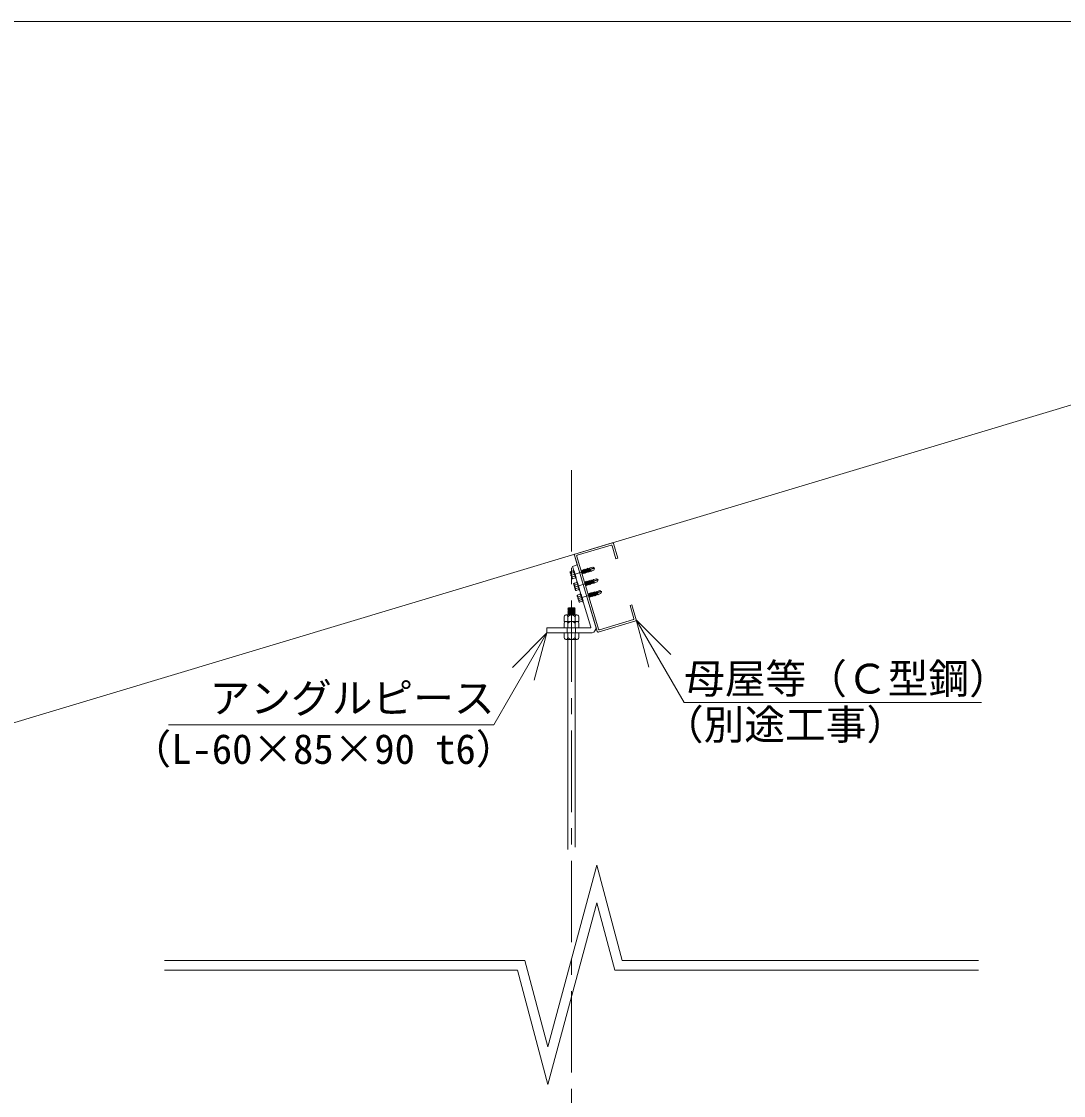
# Model space of a CAD drawing. Units: millimetres at full size, sheet at 1:20; details may follow other scales. Extents: x -4155 to 4045, y -2866 to 2834.
# Drawn here: x 874 to 2154, y 1515 to 2834 of the extents above; entities that cross this region are included whole.
import ezdxf
from ezdxf.enums import TextEntityAlignment as Align

# ---------------------------------------------------------------- set-up
doc = ezdxf.new("R2010")
doc.units = ezdxf.units.MM
doc.header["$LTSCALE"] = 20
doc.linetypes.add('CHAIN1', pattern=[8, 5, -1, 1, -1])
for name, color, linetype, lineweight in [('1-0_断面', 7, 'Continuous', 9), ('1-1_寸法', 7, 'Continuous', 9), ('1-2_文字', 7, 'Continuous', 9), ('F-0_図枠', 7, 'Continuous', 9)]:
    doc.layers.add(name, color=color, linetype=linetype, lineweight=lineweight)
doc.styles.add('ＭＳ ゴシック', font='')
doc.styles.get('ＭＳ ゴシック').set_extended_font_data('MS Gothic')

msp = doc.modelspace()

# ---------------------------------------------------------------- linework, layer by layer
at = {"layer": '1-0_断面', "color": 4, "linetype": 'CHAIN1'}
for p, q in [((1549.45, 2283.31), (1549.45, 653.76)), ((1548.22, 2153.79), (1578.21, 2162.8)), ((1552.54, 2139.42), (1582.53, 2148.43)), ((1556.86, 2125.06), (1586.85, 2134.07))]:
    msp.add_line(p, q, dxfattribs=at)
at = {"layer": '1-0_断面'}
for p, q in [((1599.61, 2193.96), (1553.64, 2180.15)), ((1556.51, 2178.61), (1598.07, 2191.1)), ((1599.32, 2190.43), (1604.12, 2174.44)), ((1600.86, 2193.29), (1606.33, 2175.1)), ((1556.63, 2166.72), (1552.97, 2178.9)), ((1581.18, 2085.05), (1552.97, 2178.9)), ((1582.72, 2087.92), (1555.84, 2177.36)), ((1556.62, 2166.78), (1550.87, 2165.05)), ((1556.62, 2166.78), (1550.87, 2165.05)), ((1556.62, 2166.78), (1550.87, 2165.05)), ((1573.32, 2090.35), (1550.87, 2165.05)), ((1606.33, 2175.1), (1604.12, 2174.44)), ((1580.53, 2087.2), (1561.32, 2151.13)), ((1623.59, 2117.64), (1621.39, 2116.98)), ((1626.2, 2100.98), (1621.39, 2116.98)), ((1629.09, 2099.36), (1623.59, 2117.64)), ((1540.45, 2103.33), (1540.45, 2097.35)), ((1556.2, 2105.35), (1542.7, 2105.35)), ((1544.95, 2102.85), (1544.95, 2097.35)), ((1553.95, 2102.85), (1553.95, 2097.35)), ((1558.45, 2103.33), (1558.45, 2097.35)), ((1628.48, 2098.22), (1582.42, 2084.38)), ((1625.53, 2099.74), (1583.97, 2087.25)), ((1519.32, 2089.35), (1519.32, 2083.35)), ((1519.32, 2089.35), (1519.32, 2083.35)), ((1542.7, 2097.35), (1540.45, 2097.35)), ((1540.45, 2095.33), (1540.45, 2089.35)), ((1558.45, 2089.35), (1540.45, 2089.35)), ((1556.2, 2097.35), (1542.7, 2097.35)), ((1544.32, 2089.35), (1544.32, 2083.35)), ((1544.95, 2094.85), (1544.95, 2089.35)), ((1553.95, 2094.85), (1553.95, 2089.35)), ((1554.32, 2089.35), (1554.32, 2083.35)), ((1558.45, 2097.35), (1556.2, 2097.35)), ((1558.45, 2095.33), (1558.45, 2089.35)), ((1574.84, 2083.35), (1519.32, 2083.35)), ((1540.45, 2077.38), (1540.45, 2083.35)), ((1542.45, 2075.35), (1556.45, 2075.35)), ((1542.7, 2075.35), (1556.2, 2075.35)), ((1542.7, 2075.35), (1556.2, 2075.35)), ((1544.95, 2077.85), (1544.95, 2083.35)), ((1544.95, 2075.35), (1544.95, 1817.37)), ((1553.95, 2077.85), (1553.95, 2083.35)), ((1553.95, 2075.35), (1553.95, 1820.08)), ((1558.45, 2077.38), (1558.45, 2083.35))]:
    msp.add_line(p, q, dxfattribs=at)
at = {"layer": '1-0_断面', "color": 4}
for p, q in [((1572.25, 2163.08), (1575.76, 2164.13)), ((1575.76, 2164.13), (1577.82, 2162.68)), ((1550.16, 2149.78), (1547.63, 2158.2)), ((1547.77, 2158.45), (1551.79, 2159.66)), ((1549.45, 2156.53), (1552.46, 2157.44)), ((1550.41, 2149.64), (1554.44, 2150.85)), ((1550.76, 2152.17), (1553.77, 2153.08)), ((1552.29, 2160.75), (1551.53, 2160.52)), ((1554.69, 2149.99), (1551.53, 2160.52)), ((1555.13, 2151.33), (1552.63, 2159.64)), ((1561.5, 2159.64), (1561.24, 2159.81)), ((1562.43, 2159.92), (1561.5, 2159.64)), ((1563.44, 2156.5), (1561.5, 2159.64)), ((1562.68, 2159.52), (1561.75, 2159.24)), ((1562.7, 2156.28), (1561.94, 2157.5)), ((1562.43, 2159.92), (1561.99, 2159.79)), ((1562.68, 2159.52), (1562.12, 2159.35)), ((1562.45, 2156.68), (1562.21, 2156.61)), ((1562.7, 2156.28), (1562.34, 2156.17)), ((1563.18, 2160.14), (1562.41, 2160.66)), ((1562.41, 2160.66), (1562.43, 2159.92)), ((1562.41, 2160.66), (1562.43, 2159.92)), ((1564.37, 2156.78), (1562.43, 2159.92)), ((1563.44, 2156.5), (1562.53, 2157.97)), ((1563.46, 2155.76), (1562.7, 2156.28)), ((1563.46, 2155.76), (1563.13, 2155.98)), ((1564.11, 2160.42), (1563.18, 2160.14)), ((1565.12, 2157), (1563.18, 2160.14)), ((1564.12, 2157.18), (1563.19, 2156.9)), ((1564.36, 2160.02), (1563.42, 2159.74)), ((1564.37, 2156.78), (1563.44, 2156.5)), ((1563.44, 2156.5), (1563.46, 2155.76)), ((1563.44, 2156.5), (1563.46, 2155.76)), ((1564.09, 2161.17), (1564.11, 2160.42)), ((1564.85, 2160.65), (1564.09, 2161.17)), ((1565.13, 2156.26), (1564.37, 2156.78)), ((1565.63, 2160.88), (1564.85, 2160.65)), ((1566.49, 2157.99), (1564.85, 2160.65)), ((1565.8, 2157.69), (1564.87, 2157.41)), ((1565.76, 2160.44), (1565.1, 2160.24)), ((1566.05, 2157.28), (1565.12, 2157)), ((1565.12, 2157), (1565.13, 2156.26)), ((1565.78, 2160.93), (1565.65, 2160.89)), ((1565.76, 2161.67), (1565.78, 2160.93)), ((1566.53, 2161.15), (1565.76, 2161.67)), ((1566.03, 2160.52), (1565.76, 2160.44)), ((1567.72, 2157.79), (1565.78, 2160.93)), ((1567.46, 2161.43), (1566.53, 2161.15)), ((1568.47, 2158.01), (1566.53, 2161.15)), ((1567.47, 2158.19), (1566.54, 2157.91)), ((1566.79, 2157.51), (1566.63, 2157.76)), ((1567.71, 2161.03), (1566.78, 2160.75)), ((1567.72, 2157.79), (1566.79, 2157.51)), ((1566.79, 2157.51), (1566.81, 2156.95)), ((1566.81, 2156.95), (1566.81, 2156.76)), ((1567.44, 2162.17), (1567.46, 2161.43)), ((1568.2, 2161.65), (1567.44, 2162.17)), ((1569.4, 2158.29), (1567.46, 2161.43)), ((1568.49, 2157.27), (1567.72, 2157.79)), ((1569.13, 2161.93), (1568.2, 2161.65)), ((1570.14, 2158.51), (1568.2, 2161.65)), ((1569.15, 2158.69), (1568.22, 2158.41)), ((1569.38, 2161.53), (1568.45, 2161.25)), ((1569.4, 2158.29), (1568.47, 2158.01)), ((1568.47, 2158.01), (1568.49, 2157.27)), ((1569.12, 2162.68), (1569.13, 2161.93)), ((1569.88, 2162.16), (1569.12, 2162.68)), ((1571.07, 2158.79), (1569.13, 2161.93)), ((1570.16, 2157.77), (1569.4, 2158.29)), ((1571.9, 2162.76), (1569.88, 2162.16)), ((1571.82, 2159.02), (1569.88, 2162.16)), ((1570.83, 2159.2), (1569.89, 2158.92)), ((1571.24, 2162.09), (1570.13, 2161.75)), ((1571.07, 2158.79), (1570.14, 2158.51)), ((1570.14, 2158.51), (1570.16, 2157.77)), ((1570.93, 2161.55), (1572.26, 2161.7)), ((1571.84, 2158.27), (1571.07, 2158.79)), ((1572.5, 2159.7), (1571.57, 2159.42)), ((1571.76, 2161.61), (1571.78, 2160.87)), ((1572.52, 2161.1), (1571.76, 2161.61)), ((1572.75, 2159.3), (1571.78, 2160.87)), ((1572.75, 2159.3), (1571.82, 2159.02)), ((1571.82, 2159.02), (1571.84, 2158.27)), ((1573.49, 2159.52), (1572.52, 2161.1)), ((1573.51, 2158.78), (1572.75, 2159.3)), ((1573.49, 2159.52), (1573.51, 2158.78)), ((1573.53, 2159.26), (1576.84, 2160.26)), ((1576.84, 2160.26), (1577.82, 2162.68)), ((1554.48, 2135.41), (1551.95, 2143.84)), ((1552.08, 2144.09), (1556.1, 2145.3)), ((1553.77, 2142.17), (1556.77, 2143.07)), ((1555.46, 2150.22), (1554.69, 2149.99)), ((1555.08, 2137.81), (1558.08, 2138.71)), ((1556.61, 2146.39), (1555.85, 2146.16)), ((1559.01, 2135.62), (1555.85, 2146.16)), ((1559.44, 2136.96), (1556.95, 2145.28)), ((1565.82, 2145.27), (1565.56, 2145.45)), ((1566.75, 2145.55), (1565.82, 2145.27)), ((1567.76, 2142.13), (1565.82, 2145.27)), ((1567, 2145.15), (1566.07, 2144.87)), ((1567.01, 2141.91), (1566.26, 2143.14)), ((1566.75, 2145.55), (1566.3, 2145.42)), ((1567, 2145.15), (1566.44, 2144.98)), ((1566.76, 2142.31), (1566.52, 2142.24)), ((1567.01, 2141.91), (1566.66, 2141.8)), ((1567.49, 2145.78), (1566.73, 2146.3)), ((1566.73, 2146.3), (1566.75, 2145.55)), ((1566.73, 2146.3), (1566.75, 2145.55)), ((1568.69, 2142.42), (1566.75, 2145.55)), ((1567.76, 2142.13), (1566.85, 2143.6)), ((1567.78, 2141.39), (1567.01, 2141.91)), ((1567.78, 2141.39), (1567.45, 2141.62)), ((1568.42, 2146.06), (1567.49, 2145.78)), ((1569.43, 2142.64), (1567.49, 2145.78)), ((1568.44, 2142.82), (1567.51, 2142.54)), ((1568.67, 2145.65), (1567.74, 2145.37)), ((1568.69, 2142.42), (1567.76, 2142.13)), ((1567.76, 2142.13), (1567.78, 2141.39)), ((1567.76, 2142.13), (1567.78, 2141.39)), ((1568.41, 2146.8), (1568.42, 2146.06)), ((1569.17, 2146.28), (1568.41, 2146.8)), ((1569.45, 2141.89), (1568.69, 2142.42)), ((1569.94, 2146.51), (1569.17, 2146.28)), ((1570.81, 2143.62), (1569.17, 2146.28)), ((1570.12, 2143.32), (1569.18, 2143.04)), ((1570.07, 2146.07), (1569.42, 2145.88)), ((1570.37, 2142.92), (1569.43, 2142.64)), ((1569.43, 2142.64), (1569.45, 2141.89)), ((1570.1, 2146.56), (1569.96, 2146.52)), ((1570.35, 2146.16), (1570.07, 2146.07)), ((1570.08, 2147.3), (1570.1, 2146.56)), ((1570.84, 2146.78), (1570.08, 2147.3)), ((1572.04, 2143.42), (1570.1, 2146.56)), ((1571.78, 2147.06), (1570.84, 2146.78)), ((1572.78, 2143.65), (1570.84, 2146.78)), ((1571.79, 2143.82), (1570.86, 2143.54)), ((1571.11, 2143.14), (1570.95, 2143.4)), ((1572.02, 2146.66), (1571.09, 2146.38)), ((1572.04, 2143.42), (1571.11, 2143.14)), ((1571.11, 2143.14), (1571.12, 2142.59)), ((1571.12, 2142.59), (1571.13, 2142.4)), ((1571.76, 2147.81), (1571.78, 2147.06)), ((1572.52, 2147.29), (1571.76, 2147.81)), ((1573.72, 2143.93), (1571.78, 2147.06)), ((1572.8, 2142.9), (1572.04, 2143.42)), ((1573.45, 2147.57), (1572.52, 2147.29)), ((1574.46, 2144.15), (1572.52, 2147.29)), ((1573.47, 2144.33), (1572.54, 2144.05)), ((1573.7, 2147.16), (1572.77, 2146.88)), ((1573.72, 2143.93), (1572.78, 2143.65)), ((1572.78, 2143.65), (1572.8, 2142.9)), ((1573.43, 2148.31), (1573.45, 2147.57)), ((1574.19, 2147.79), (1573.43, 2148.31)), ((1575.39, 2144.43), (1573.45, 2147.57)), ((1574.48, 2143.41), (1573.72, 2143.93)), ((1576.22, 2148.4), (1574.19, 2147.79)), ((1576.14, 2144.65), (1574.19, 2147.79)), ((1575.14, 2144.83), (1574.21, 2144.55)), ((1575.56, 2147.72), (1574.44, 2147.39)), ((1575.39, 2144.43), (1574.46, 2144.15)), ((1574.46, 2144.15), (1574.48, 2143.41)), ((1575.25, 2147.18), (1576.58, 2147.33)), ((1576.15, 2143.91), (1575.39, 2144.43)), ((1576.82, 2145.34), (1575.89, 2145.06)), ((1576.08, 2147.25), (1576.09, 2146.51)), ((1576.84, 2146.73), (1576.08, 2147.25)), ((1577.07, 2144.93), (1576.09, 2146.51)), ((1577.07, 2144.93), (1576.14, 2144.65)), ((1576.14, 2144.65), (1576.15, 2143.91)), ((1576.57, 2148.71), (1580.08, 2149.77)), ((1577.81, 2145.16), (1576.84, 2146.73)), ((1577.83, 2144.41), (1577.07, 2144.93)), ((1577.81, 2145.16), (1577.83, 2144.41)), ((1577.84, 2144.89), (1581.16, 2145.89)), ((1580.08, 2149.77), (1582.13, 2148.32)), ((1581.16, 2145.89), (1582.14, 2148.32)), ((1554.73, 2135.28), (1558.75, 2136.49)), ((1558.8, 2121.05), (1556.27, 2129.47)), ((1556.4, 2129.72), (1560.42, 2130.93)), ((1558.09, 2127.8), (1561.09, 2128.71)), ((1559.78, 2135.85), (1559.01, 2135.62)), ((1559.4, 2123.44), (1562.4, 2124.34)), ((1560.93, 2132.02), (1560.16, 2131.79)), ((1563.33, 2121.26), (1560.16, 2131.79)), ((1563.76, 2122.6), (1561.26, 2130.91)), ((1570.13, 2130.91), (1569.88, 2131.08)), ((1571.07, 2131.19), (1570.13, 2130.91)), ((1572.07, 2127.77), (1570.13, 2130.91)), ((1571.32, 2130.79), (1570.38, 2130.5)), ((1571.33, 2127.55), (1570.57, 2128.77)), ((1571.07, 2131.19), (1570.62, 2131.05)), ((1571.32, 2130.79), (1570.75, 2130.62)), ((1571.08, 2127.95), (1570.84, 2127.88)), ((1571.33, 2127.55), (1570.97, 2127.44)), ((1571.81, 2131.41), (1571.05, 2131.93)), ((1571.05, 2131.93), (1571.07, 2131.19)), ((1571.05, 2131.93), (1571.07, 2131.19)), ((1573.01, 2128.05), (1571.07, 2131.19)), ((1572.07, 2127.77), (1571.17, 2129.24)), ((1572.09, 2127.03), (1571.33, 2127.55)), ((1572.09, 2127.03), (1571.77, 2127.25)), ((1572.74, 2131.69), (1571.81, 2131.41)), ((1573.75, 2128.27), (1571.81, 2131.41)), ((1572.76, 2128.45), (1571.83, 2128.17)), ((1572.99, 2131.29), (1572.06, 2131.01)), ((1573.01, 2128.05), (1572.07, 2127.77)), ((1572.07, 2127.77), (1572.09, 2127.03)), ((1572.07, 2127.77), (1572.09, 2127.03)), ((1572.72, 2132.43), (1572.74, 2131.69)), ((1573.49, 2131.92), (1572.72, 2132.43)), ((1573.77, 2127.53), (1573.01, 2128.05)), ((1574.26, 2132.15), (1573.49, 2131.92)), ((1575.13, 2129.26), (1573.49, 2131.92)), ((1574.43, 2128.96), (1573.5, 2128.68)), ((1574.39, 2131.71), (1573.73, 2131.51)), ((1574.68, 2128.55), (1573.75, 2128.27)), ((1573.75, 2128.27), (1573.77, 2127.53)), ((1574.42, 2132.2), (1574.28, 2132.15)), ((1574.67, 2131.79), (1574.39, 2131.71)), ((1574.4, 2132.94), (1574.42, 2132.2)), ((1575.16, 2132.42), (1574.4, 2132.94)), ((1576.36, 2129.06), (1574.42, 2132.2)), ((1576.09, 2132.7), (1575.16, 2132.42)), ((1577.1, 2129.28), (1575.16, 2132.42)), ((1576.11, 2129.46), (1575.18, 2129.18)), ((1575.43, 2128.78), (1575.27, 2129.03)), ((1576.34, 2132.3), (1575.41, 2132.02)), ((1576.36, 2129.06), (1575.43, 2128.78)), ((1575.43, 2128.78), (1575.44, 2128.22)), ((1575.44, 2128.22), (1575.44, 2128.03)), ((1576.07, 2133.44), (1576.09, 2132.7)), ((1576.84, 2132.92), (1576.07, 2133.44)), ((1578.03, 2129.56), (1576.09, 2132.7)), ((1577.12, 2128.54), (1576.36, 2129.06)), ((1577.77, 2133.2), (1576.84, 2132.92)), ((1578.78, 2129.78), (1576.84, 2132.92)), ((1577.78, 2129.96), (1576.85, 2129.68)), ((1578.02, 2132.8), (1577.09, 2132.52)), ((1578.03, 2129.56), (1577.1, 2129.28)), ((1577.1, 2129.28), (1577.12, 2128.54)), ((1577.75, 2133.95), (1577.77, 2133.2)), ((1578.51, 2133.43), (1577.75, 2133.95)), ((1579.71, 2130.06), (1577.77, 2133.2)), ((1578.8, 2129.04), (1578.03, 2129.56)), ((1580.53, 2134.03), (1578.51, 2133.43)), ((1580.45, 2130.29), (1578.51, 2133.43)), ((1579.46, 2130.47), (1578.53, 2130.19)), ((1579.88, 2133.36), (1578.76, 2133.02)), ((1579.71, 2130.06), (1578.78, 2129.78)), ((1578.78, 2129.78), (1578.8, 2129.04)), ((1579.57, 2132.82), (1580.9, 2132.97)), ((1580.47, 2129.54), (1579.71, 2130.06)), ((1581.14, 2130.97), (1580.2, 2130.69)), ((1580.39, 2132.88), (1580.41, 2132.14)), ((1581.16, 2132.36), (1580.39, 2132.88)), ((1581.38, 2130.57), (1580.41, 2132.14)), ((1581.38, 2130.57), (1580.45, 2130.29)), ((1580.45, 2130.29), (1580.47, 2129.54)), ((1580.88, 2134.35), (1584.4, 2135.4)), ((1582.13, 2130.79), (1581.16, 2132.36)), ((1582.15, 2130.05), (1581.38, 2130.57)), ((1582.13, 2130.79), (1582.15, 2130.05)), ((1582.16, 2130.53), (1585.48, 2131.53)), ((1584.4, 2135.4), (1586.45, 2133.95)), ((1585.48, 2131.53), (1586.45, 2133.95)), ((1544.95, 2113.68), (1545.75, 2114.26)), ((1544.95, 2113.68), (1553.95, 2113.32)), ((1544.95, 2113.68), (1545.75, 2113.11)), ((1544.95, 2112.53), (1545.75, 2113.11)), ((1544.95, 2112.53), (1553.95, 2112.17)), ((1544.95, 2112.53), (1545.75, 2111.96)), ((1544.95, 2111.38), (1545.75, 2111.96)), ((1544.95, 2111.38), (1553.95, 2111.02)), ((1544.95, 2111.38), (1545.75, 2110.81)), ((1545.75, 2114.26), (1553.15, 2113.95)), ((1545.75, 2113.11), (1553.15, 2112.8)), ((1545.75, 2111.96), (1553.15, 2111.65)), ((1553.95, 2113.32), (1553.15, 2113.95)), ((1553.95, 2113.32), (1553.15, 2112.8)), ((1553.95, 2112.17), (1553.15, 2112.8)), ((1553.95, 2112.17), (1553.15, 2111.65)), ((1553.95, 2111.02), (1553.15, 2111.65)), ((1553.95, 2111.02), (1553.15, 2110.5)), ((1559.05, 2120.91), (1563.07, 2122.12)), ((1564.1, 2121.49), (1563.33, 2121.26)), ((1544.95, 2110.23), (1545.75, 2110.81)), ((1544.95, 2110.23), (1553.95, 2109.87)), ((1544.95, 2110.23), (1545.75, 2109.66)), ((1544.95, 2109.08), (1545.75, 2109.66)), ((1544.95, 2109.08), (1553.95, 2108.72)), ((1544.95, 2109.08), (1545.75, 2108.51)), ((1544.95, 2107.93), (1545.75, 2108.51)), ((1544.95, 2107.93), (1553.95, 2107.57)), ((1544.95, 2107.93), (1545.75, 2107.36)), ((1544.95, 2106.78), (1545.75, 2107.36)), ((1544.95, 2106.78), (1553.95, 2106.42)), ((1544.95, 2106.78), (1545.75, 2106.21)), ((1544.95, 2105.63), (1545.75, 2106.21)), ((1544.95, 2105.63), (1551.91, 2105.35)), ((1544.95, 2105.63), (1545.34, 2105.35)), ((1545.75, 2110.81), (1553.15, 2110.5)), ((1545.75, 2109.66), (1553.15, 2109.35)), ((1545.75, 2108.51), (1553.15, 2108.2)), ((1545.75, 2107.36), (1553.15, 2107.05)), ((1545.75, 2106.21), (1553.15, 2105.9)), ((1553.95, 2109.87), (1553.15, 2110.5)), ((1553.95, 2109.87), (1553.15, 2109.35)), ((1553.95, 2108.72), (1553.15, 2109.35)), ((1553.95, 2108.72), (1553.15, 2108.2)), ((1553.95, 2107.57), (1553.15, 2108.2)), ((1553.95, 2107.57), (1553.15, 2107.05)), ((1553.95, 2106.42), (1553.15, 2107.05)), ((1553.95, 2106.42), (1553.15, 2105.9)), ((1553.85, 2105.35), (1553.15, 2105.9))]:
    msp.add_line(p, q, dxfattribs=at)
for points in [[(1566.81, 2156.76), (1566.05, 2157.28), (1564.11, 2160.42)], [(1570.93, 2161.55), (1571.34, 2162.27), (1572.25, 2163.08)], [(1571.13, 2142.4), (1570.37, 2142.92), (1568.42, 2146.06)], [(1575.25, 2147.18), (1575.66, 2147.9), (1576.57, 2148.71)], [(1575.44, 2128.03), (1574.68, 2128.55), (1572.74, 2131.69)], [(1579.57, 2132.82), (1579.98, 2133.54), (1580.88, 2134.35)]]:
    msp.add_lwpolyline(points, dxfattribs=at)
at = {"layer": '1-0_断面'}
msp.add_lwpolyline([(1572.32, 2089.35), (1519.32, 2089.35), (1519.32, 2083.35)], dxfattribs=at)
for centre, radius, start, end in [((1598.36, 2190.14), 1, 16.72748, 106.72748), ((1599.9, 2193.01), 1, 16.72748, 106.72748), ((1553.93, 2179.19), 1, 106.72748, 196.72748), ((1556.8, 2177.65), 1, 106.72748, 196.72748), ((1542.7, 2103.09), 2.26, 353.97441, 173.97475), ((1549.45, 2100.05), 5.3, 31.89079, 148.10922), ((1556.2, 2103.09), 2.26, 6.02525, 186.02561), ((1625.24, 2100.69), 1, 286.72748, 16.72748), ((1628.11, 2099.15), 1, 291.56086, 12.07929), ((1542.7, 2095.09), 2.26, 353.97441, 173.97475), ((1549.45, 2092.05), 5.3, 31.89079, 148.10922), ((1556.2, 2095.09), 2.26, 6.02525, 186.02561), ((1572.32, 2090.35), 1, 270, 0), ((1572.32, 2090.35), 7.44, 289.81562, 355.97199), ((1582.14, 2085.34), 1, 196.72748, 286.72748), ((1583.68, 2088.2), 1, 196.72748, 286.72748), ((1542.7, 2077.61), 2.26, 186.02525, 6.02561), ((1549.45, 2080.65), 5.3, 211.89079, 328.10922), ((1556.2, 2077.61), 2.26, 173.97441, 353.97475)]:
    msp.add_arc(centre, radius, start, end, dxfattribs=at)
at = {"layer": '1-0_断面', "color": 4}
for centre, radius, start, end in [((1547.82, 2158.26), 0.2, 106.72748, 196.72748), ((1549.01, 2157.59), 1.15, 98.30254, 292.75309), ((1551.47, 2154.76), 2.68, 138.61827, 254.8367), ((1550.98, 2151.05), 1.15, 100.70189, 280.70223), ((1578.74, 2141.35), 21.35, 92.47318, 107.65965), ((1550.36, 2149.83), 0.2, 196.72748, 286.72748), ((1552.14, 2143.9), 0.2, 106.72748, 196.72748), ((1553.33, 2143.22), 1.15, 98.30254, 292.75309), ((1555.78, 2140.4), 2.68, 138.61827, 254.8367), ((1555.29, 2136.68), 1.15, 100.70189, 280.70223), ((1583.06, 2126.99), 21.35, 92.47318, 107.65965), ((1554.67, 2135.47), 0.2, 196.72748, 286.72748), ((1556.46, 2129.53), 0.2, 106.72748, 196.72748), ((1557.65, 2128.86), 1.15, 98.30254, 292.75309), ((1560.1, 2126.03), 2.68, 138.61827, 254.8367), ((1587.38, 2112.62), 21.35, 92.47318, 107.65965), ((1559.61, 2122.32), 1.15, 100.70189, 280.70223), ((1558.99, 2121.1), 0.2, 196.72748, 286.72748)]:
    msp.add_arc(centre, radius, start, end, dxfattribs=at)
at = {"layer": '1-1_寸法'}
for p, q in [((3494.74, 2763.52), (-375.65, 1600.33)), ((1580.39, 1798.12), (1520.58, 1574.93)), ((1611.78, 1680.93), (1580.39, 1798.12)), ((1580.39, 1751.75), (1520.58, 1528.57)), ((1602.58, 1668.93), (1580.39, 1751.75)), ((1049.45, 1680.93), (1492.18, 1680.93)), ((1520.58, 1574.93), (1492.18, 1680.93)), ((1611.78, 1680.93), (2049.45, 1680.93)), ((1049.45, 1668.93), (1482.97, 1668.93)), ((1482.97, 1668.93), (1520.58, 1528.57)), ((1602.58, 1668.93), (2049.45, 1668.93))]:
    msp.add_line(p, q, dxfattribs=at)
at = {"layer": '1-2_文字'}
for p, q in [((1629.09, 2099.36), (1644.62, 2041.4)), ((1629.09, 2099.36), (1671.51, 2056.93)), ((1687.74, 1997.77), (1629.09, 2099.36)), ((1519.32, 2083.21), (1476.89, 2040.79)), ((2052.95, 1997.77), (1687.74, 1997.77)), ((1454.12, 1970.28), (1054.5, 1970.28))]:
    msp.add_line(p, q, dxfattribs=at)
msp.add_lwpolyline([(1454.12, 1970.28), (1519.32, 2083.21), (1503.79, 2025.26)], dxfattribs=at)
at = {"layer": 'F-0_図枠'}
msp.add_line((4045.15, 2834.35), (-4154.85, 2834.35), dxfattribs=at)

# ---------------------------------------------------------------- texts
at = {"layer": '1-2_文字', "style": 'ＭＳ ゴシック'}
for s, p in [('母屋等（Ｃ型鋼）', (1687.74, 1997.77)), ('アングルピース', (1104.96, 1973.92)), ('（別途工事）', (1661.7, 1941.34)), ('（L-60×85×90 t6）', (1007.84, 1911.41))]:
    msp.add_text(s, height=36.66, dxfattribs=at).set_placement(p, align=Align.BOTTOM_LEFT)

doc.saveas('drawing.dxf')
